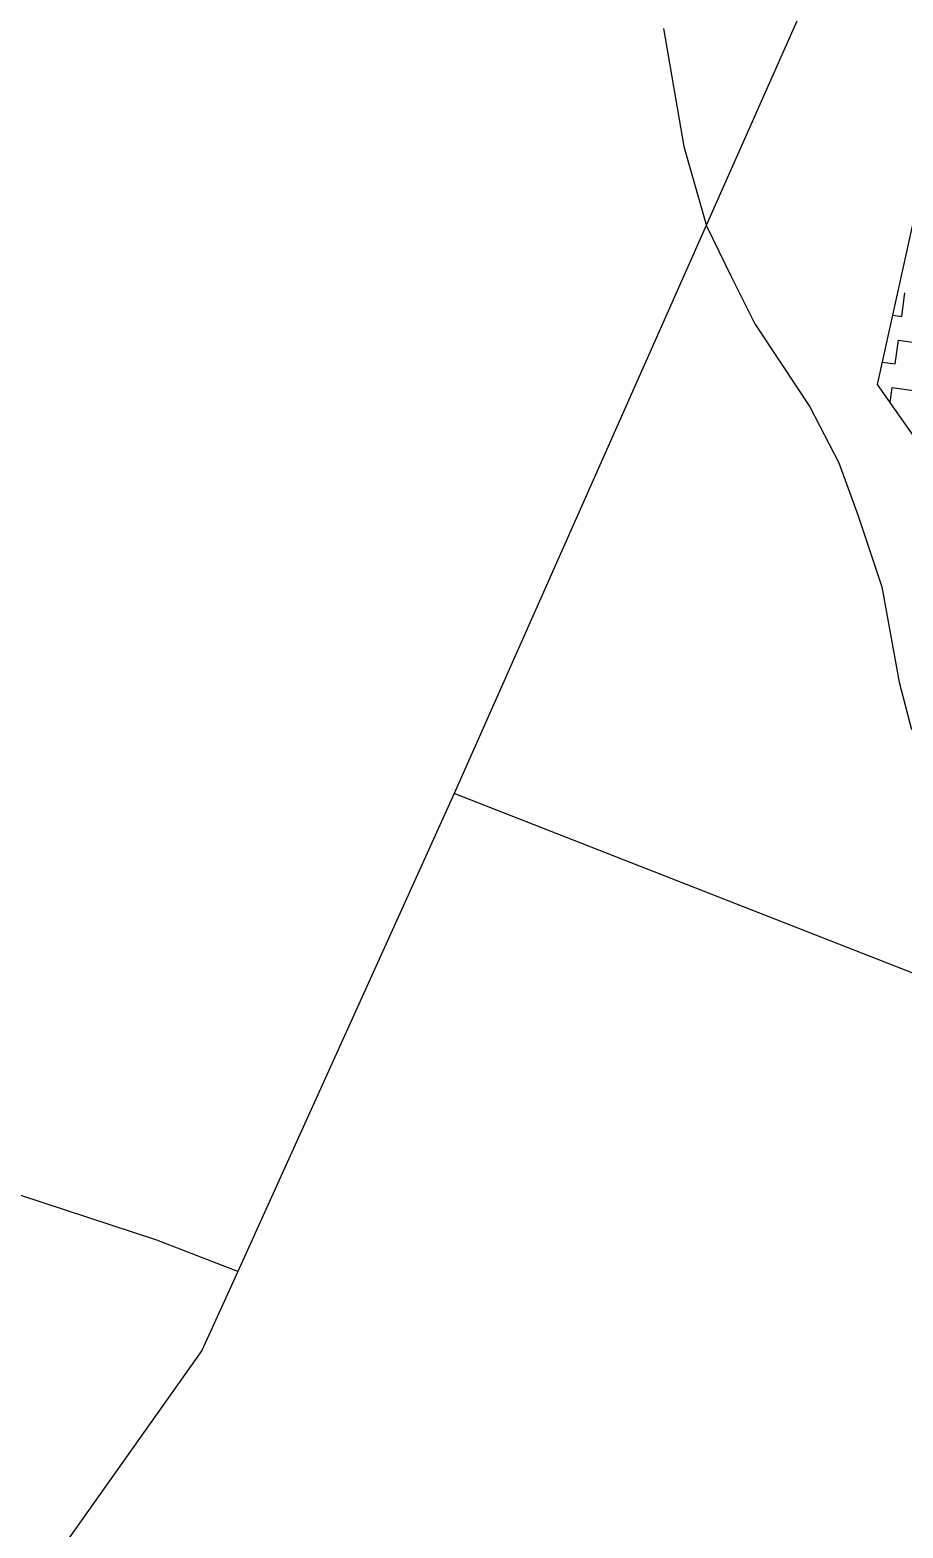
# Model space of a CAD drawing. Header units: metres. Extents: x 291974 to 293244, y 2020596 to 2023640.
# Drawn here: x 292150.5 to 292241.9, y 2021513.7 to 2021670.5 of the extents above; entities that cross this region are included whole.
import ezdxf

# ---------------------------------------------------------------- set-up
doc = ezdxf.new("R2010")
doc.units = ezdxf.units.M
doc.header["$MEASUREMENT"] = 0
for name, color, linetype in [('LINE_WATER', 4, 'Continuous'), ('POLY_HATCH', 12, 'Continuous'), ('POLY_PARCEL', 6, 'Continuous')]:
    doc.layers.add(name, color=color, linetype=linetype)

msp = doc.modelspace()

# ---------------------------------------------------------------- linework, layer by layer
at = {"layer": 'LINE_WATER'}
for p, q in [((292216.82, 2021670.69), (292218.95, 2021658.36)), ((292218.95, 2021658.36), (292221.33, 2021650.03)), ((292221.33, 2021650.03), (292223.91, 2021644.73)), ((292223.91, 2021644.73), (292226.38, 2021639.77)), ((292226.38, 2021639.77), (292229.12, 2021635.61)), ((292229.12, 2021635.61), (292232.15, 2021631.08)), ((292232.15, 2021631.08), (292235.16, 2021625.23)), ((292235.16, 2021625.23), (292237.21, 2021619.67)), ((292237.21, 2021619.67), (292239.68, 2021612.24)), ((292239.68, 2021612.24), (292241.47, 2021602.26)), ((292241.47, 2021602.26), (292242.78, 2021597.3))]:
    msp.add_line(p, q, dxfattribs=at)
at = {"layer": 'POLY_HATCH'}
for p, q in [((292239.23, 2021633.43), (292243.41, 2021652.38)), ((292258.44, 2021605.92), (292239.23, 2021633.43))]:
    msp.add_line(p, q, dxfattribs=at)
at = {"layer": 'POLY_HATCH', "linetype": 'Continuous'}
for p, q in [((292241.75, 2021640.54), (292242.08, 2021643.02)), ((292240.83, 2021640.67), (292241.75, 2021640.54)), ((292241.08, 2021635.59), (292241.41, 2021638.07)), ((292241.41, 2021638.07), (292243.89, 2021637.73)), ((292239.75, 2021635.77), (292241.08, 2021635.59)), ((292240.54, 2021631.56), (292240.75, 2021633.11)), ((292240.75, 2021633.11), (292243.22, 2021632.78))]:
    msp.add_line(p, q, dxfattribs=at)
at = {"layer": 'POLY_PARCEL'}
for p, q in [((292245.22, 2021704.13), (292194.91, 2021590.62)), ((292194.91, 2021590.62), (292172.26, 2021540.58)), ((292255.06, 2021567.03), (292194.91, 2021590.62)), ((292163.79, 2021543.85), (292105.33, 2021563.08)), ((292172.26, 2021540.58), (292163.79, 2021543.85)), ((292172.26, 2021540.58), (292168.48, 2021532.31)), ((292168.48, 2021532.31), (292125.61, 2021471.81))]:
    msp.add_line(p, q, dxfattribs=at)

doc.saveas('drawing.dxf')
